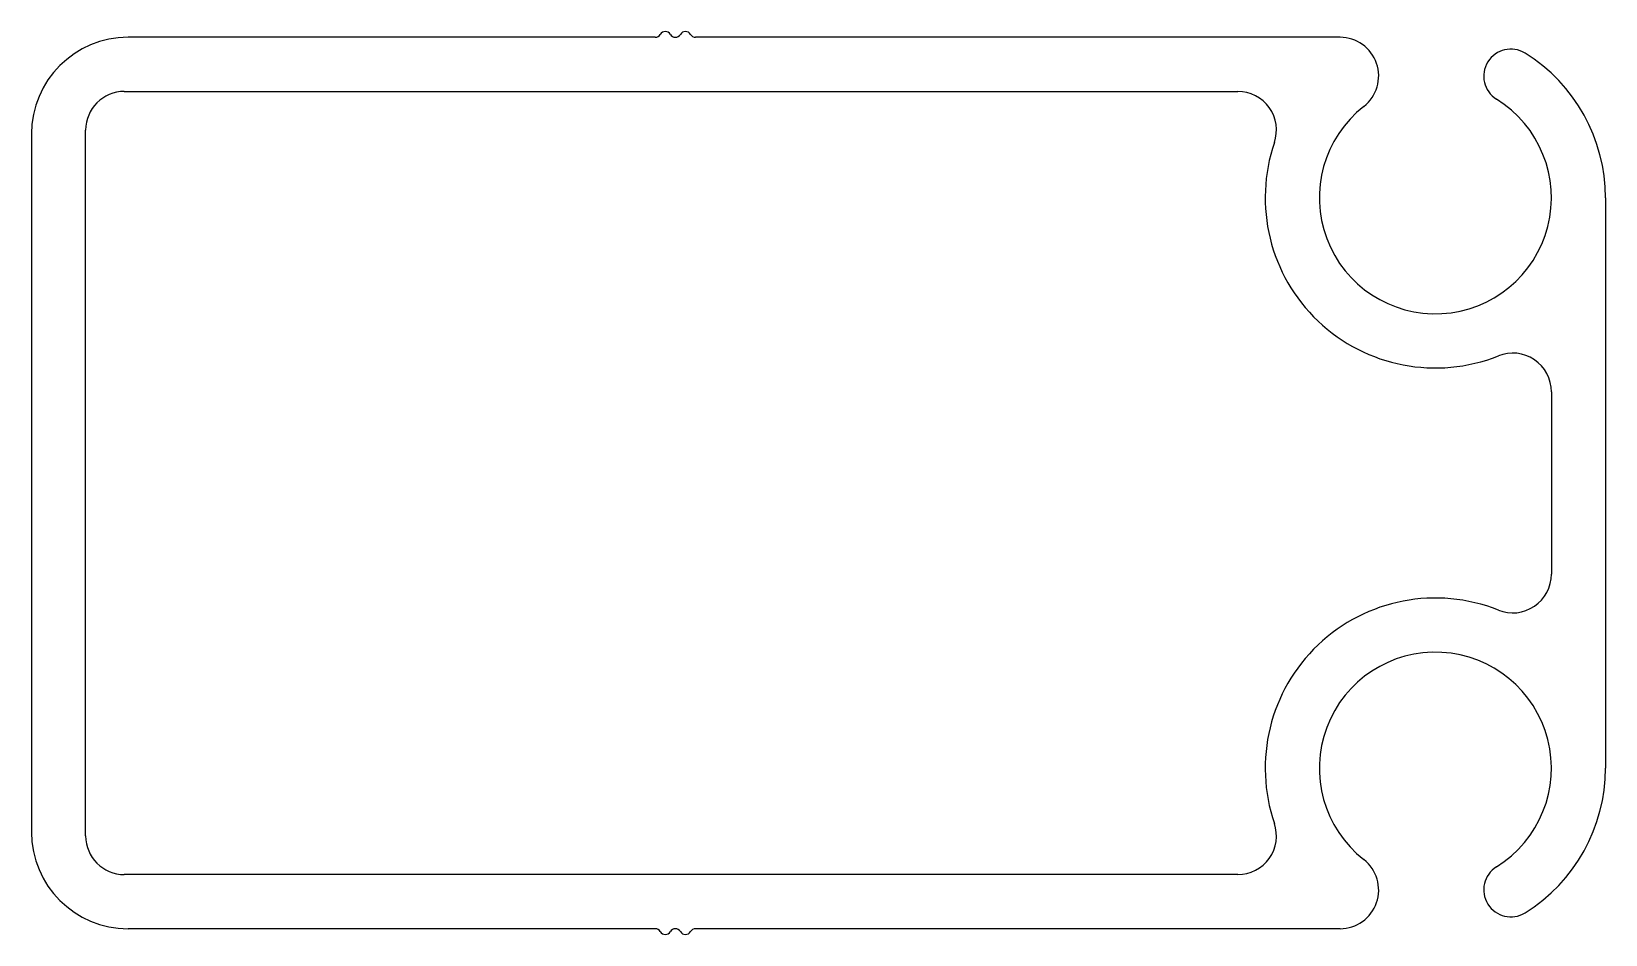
# Model space of a CAD drawing. Extents: x 2228.9 to 2310.3, y 948.2 to 994.9.
import ezdxf

# ---------------------------------------------------------------- set-up
doc = ezdxf.new("R2010")
doc.units = 0
doc.layers.get('0').update_dxf_attribs({"linetype": 'CONTINUOUS'})

msp = doc.modelspace()

# ---------------------------------------------------------------- linework, layer by layer
for p, q in [((2261.129, 994.645), (2233.869, 994.645)), ((2296.538, 994.645), (2263.209, 994.645)), ((2233.669, 991.845), (2291.252, 991.845)), ((2231.669, 953.345), (2231.669, 989.845)), ((2228.869, 989.645), (2228.869, 953.545)), ((2310.269, 986.345), (2310.269, 956.845)), ((2307.469, 976.313), (2307.469, 966.877)), ((2291.252, 951.345), (2233.669, 951.345)), ((2261.129, 948.545), (2233.869, 948.545)), ((2296.538, 948.545), (2263.209, 948.545))]:
    msp.add_line(p, q)
for centre, radius, start, end in [((2261.129, 994.945), 0.3, 270, 330.07357), ((2261.649, 994.645), 0.3, 29.92643, 150.07357), ((2262.169, 994.945), 0.3, 209.92643, 330.07357), ((2262.689, 994.645), 0.3, 29.92643, 150.07357), ((2263.209, 994.945), 0.3, 209.92643, 270), ((2233.869, 989.645), 5, 90, 180), ((2296.538, 992.645), 2, 308.04751, 90), ((2305.369, 992.634), 1.4, 58.1952, 238.1952), ((2301.469, 986.345), 8.8, 0, 58.1952), ((2233.669, 989.845), 2, 90, 180), ((2291.252, 989.845), 2, 341.09051, 90), ((2301.469, 986.345), 6, 128.04751, 58.1952), ((2301.469, 986.345), 8.8, 161.09051, 291.73846), ((2305.469, 976.313), 2, 0, 111.73846), ((2305.469, 966.877), 2, 248.26154, 360), ((2301.469, 956.845), 8.8, 68.26154, 198.90949), ((2301.469, 956.845), 6, 301.8048, 231.95249), ((2301.469, 956.845), 8.8, 301.8048, 360), ((2233.869, 953.545), 5, 180, 270), ((2233.669, 953.345), 2, 180, 270), ((2291.252, 953.345), 2, 270, 18.90949), ((2296.538, 950.545), 2, 270, 51.95249), ((2305.369, 950.556), 1.4, 121.8048, 301.8048), ((2261.129, 948.245), 0.3, 29.92643, 90), ((2261.649, 948.544), 0.3, 209.92643, 330.07357), ((2262.169, 948.245), 0.3, 29.92643, 150.07357), ((2262.689, 948.544), 0.3, 209.92643, 330.07357), ((2263.209, 948.245), 0.3, 90, 150.07357)]:
    msp.add_arc(centre, radius, start, end)

doc.saveas('drawing.dxf')
